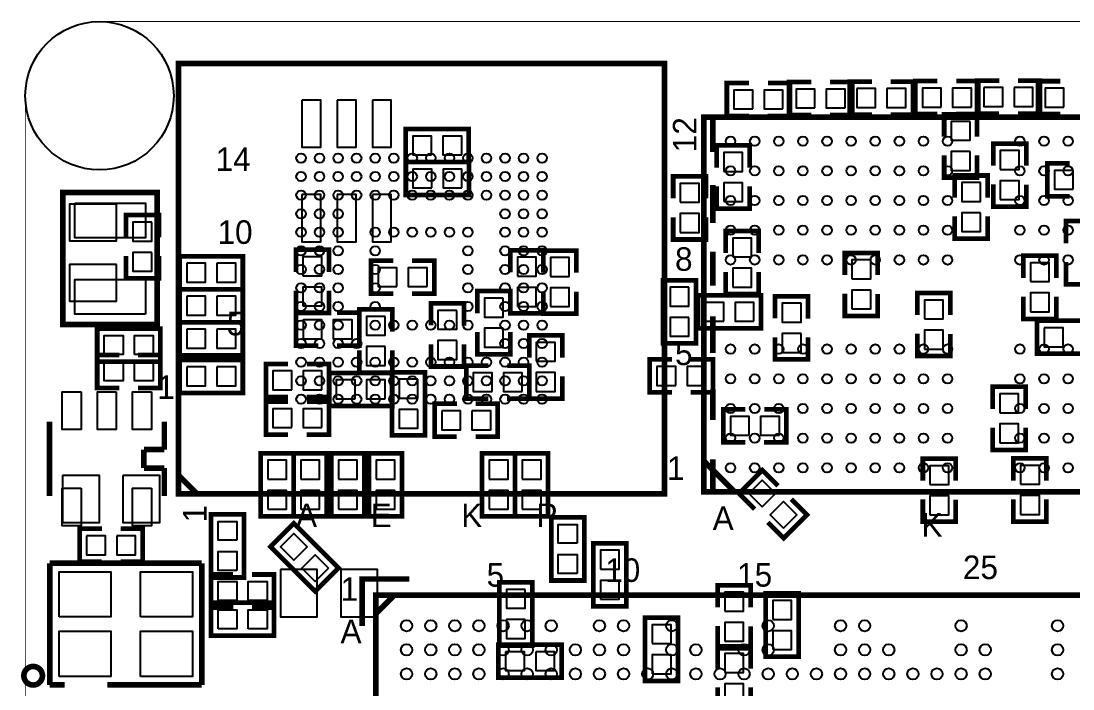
# Model space of a CAD drawing. Extents: x -0.1 to 50, y -4 to 55.
# Drawn here: x -0.12 to 28.24, y 37.02 to 55.01 of the extents above; entities that cross this region are included whole.
import ezdxf
from ezdxf.enums import TextEntityAlignment as Align

# ---------------------------------------------------------------- set-up
doc = ezdxf.new("R2010")
doc.units = 0
for name, color, linetype in [('BG_OUTLINE', 2, 'CONTINUOUS'), ('BG_SILKSCREEN_TOP', 7, 'CONTINUOUS'), ('PG_ASSEMBLY_BOTTOM', 40, 'CONTINUOUS'), ('PG_ASSEMBLY_TOP', 153, 'CONTINUOUS'), ('PG_SILKSCREEN_TOP', 7, 'CONTINUOUS'), ('PIN_BOTTOM', 242, 'CONTINUOUS'), ('PIN_TOP', 84, 'CONTINUOUS')]:
    doc.layers.add(name, color=color, linetype=linetype)

msp = doc.modelspace()

# ---------------------------------------------------------------- linework, layer by layer
at = {"layer": 'BG_OUTLINE', "const_width": 0.0254}
msp.add_lwpolyline([(0, 1.999996), (0, 52.999894, -0.414214), (1.999996, 54.99989), (47.919894, 54.99989, -0.414214), (49.91989, 52.999894), (49.91989, 1.999996, -0.414214), (47.919894, 0), (1.999996, 0, -0.414214), (0, 1.999996)], format="xyb", dxfattribs=at)
at = {"layer": 'BG_SILKSCREEN_TOP', "const_width": 0.1524}
msp.add_lwpolyline([(10.354818, 39.978838), (9.084818, 39.978838), (9.084818, 38.708838)], dxfattribs=at)
at = {"layer": 'PG_ASSEMBLY_BOTTOM', "const_width": 0.127}
for points in [[(19.509994, 53.343302), (18.913094, 53.343302), (18.913094, 52.454302), (19.509994, 52.454302)], [(20.014184, 52.454302), (20.614894, 52.454302), (20.614894, 53.343302), (20.017994, 53.343302)], [(21.186394, 53.368702), (20.589494, 53.368702), (20.589494, 52.479702), (21.186394, 52.479702)], [(21.690584, 52.479702), (22.291294, 52.479702), (22.291294, 53.368702), (21.694394, 53.368702)], [(22.82698, 53.382926), (22.22627, 53.382926), (22.22627, 52.493926), (22.82317, 52.493926)], [(23.33117, 52.493926), (23.92807, 52.493926), (23.92807, 53.382926), (23.33117, 53.382926)], [(24.589994, 53.394102), (23.993094, 53.394102), (23.993094, 52.505102), (24.589994, 52.505102)], [(25.094184, 52.505102), (25.694894, 52.505102), (25.694894, 53.394102), (25.097994, 53.394102)], [(26.25598, 53.408326), (25.65527, 53.408326), (25.65527, 52.519326), (26.25217, 52.519326)], [(26.76017, 52.519326), (27.35707, 52.519326), (27.35707, 53.408326), (26.76017, 53.408326)], [(27.900122, 53.392832), (27.303222, 53.392832), (27.303222, 52.503832), (27.900122, 52.503832)], [(25.66035, 51.896772), (25.66035, 52.497482), (24.77135, 52.497482), (24.77135, 51.900582)], [(10.25398, 52.10556), (10.25398, 51.21656), (11.95578, 51.21656), (11.95578, 52.10556), (10.25398, 52.10556)], [(19.528536, 51.06416), (19.528536, 51.66106), (18.639536, 51.66106), (18.639536, 51.06416)], [(26.983182, 51.115214), (26.983182, 51.712114), (26.094182, 51.712114), (26.094182, 51.115214)], [(24.77135, 51.392582), (24.77135, 50.795682), (25.66035, 50.795682), (25.66035, 51.392582)], [(10.258044, 51.216052), (10.258044, 50.327052), (11.959844, 50.327052), (11.959844, 51.216052), (10.258044, 51.216052)], [(28.151582, 51.178714), (27.554682, 51.178714), (27.554682, 50.289714), (28.151582, 50.289714)], [(18.354294, 50.231802), (18.354294, 50.828702), (17.465294, 50.828702), (17.465294, 50.231802)], [(25.946354, 50.250852), (25.946354, 50.851562), (25.057354, 50.851562), (25.057354, 50.254662)], [(18.639536, 50.55997), (18.639536, 49.95926), (19.528536, 49.95926), (19.528536, 50.55616)], [(26.094182, 50.611024), (26.094182, 50.010314), (26.983182, 50.010314), (26.983182, 50.607214)], [(3.600958, 49.182782), (3.600958, 49.783492), (2.711958, 49.783492), (2.711958, 49.186592)], [(17.465294, 49.727612), (17.465294, 49.126902), (18.354294, 49.126902), (18.354294, 49.723802)], [(25.057354, 49.746662), (25.057354, 49.149762), (25.946354, 49.149762), (25.946354, 49.746662)], [(28.946094, 49.021492), (28.946094, 49.622202), (28.057094, 49.622202), (28.057094, 49.025302)], [(19.771614, 48.758602), (19.771614, 49.355502), (18.882614, 49.355502), (18.882614, 48.758602)], [(8.18388, 48.25238), (8.18388, 48.84928), (7.29488, 48.84928), (7.29488, 48.25238)], [(13.96492, 48.23968), (13.96492, 48.83658), (13.07592, 48.83658), (13.07592, 48.23968)], [(14.855444, 48.231552), (14.855444, 48.828452), (13.966444, 48.828452), (13.966444, 48.231552)], [(22.982682, 48.168814), (22.982682, 48.765714), (22.093682, 48.765714), (22.093682, 48.168814)], [(2.711958, 48.678592), (2.711958, 48.081692), (3.600958, 48.081692), (3.600958, 48.678592)], [(5.863844, 47.787052), (5.863844, 48.676052), (4.162044, 48.676052), (4.162044, 47.787052), (5.863844, 47.787052)], [(9.918192, 48.557688), (9.321292, 48.557688), (9.321292, 47.668688), (9.918192, 47.668688)], [(10.422382, 47.668688), (11.023092, 47.668688), (11.023092, 48.557688), (10.426192, 48.557688)], [(27.795982, 48.092614), (27.795982, 48.689514), (26.906982, 48.689514), (26.906982, 48.092614)], [(28.057094, 48.517302), (28.057094, 47.920402), (28.946094, 47.920402), (28.946094, 48.517302)], [(18.882614, 48.254412), (18.882614, 47.653702), (19.771614, 47.653702), (19.771614, 48.250602)], [(17.191482, 46.327314), (18.080482, 46.327314), (18.080482, 48.029114), (17.191482, 48.029114), (17.191482, 46.327314)], [(5.863844, 46.898052), (5.863844, 47.787052), (4.162044, 47.787052), (4.162044, 46.898052), (5.863844, 46.898052)], [(7.29488, 47.74819), (7.29488, 47.14748), (8.18388, 47.14748), (8.18388, 47.74438)], [(13.07338, 47.13605), (13.07338, 47.73676), (12.18438, 47.73676), (12.18438, 47.13986)], [(13.07592, 47.73549), (13.07592, 47.13478), (13.96492, 47.13478), (13.96492, 47.73168)], [(13.966444, 47.727362), (13.966444, 47.126652), (14.855444, 47.126652), (14.855444, 47.723552)], [(18.131282, 47.622714), (18.131282, 46.733714), (19.833082, 46.733714), (19.833082, 47.622714), (18.131282, 47.622714)], [(21.103082, 46.996604), (21.103082, 47.597314), (20.214082, 47.597314), (20.214082, 47.000414)], [(22.093682, 47.664624), (22.093682, 47.063914), (22.982682, 47.063914), (22.982682, 47.660814)], [(24.938482, 47.089314), (24.938482, 47.686214), (24.049482, 47.686214), (24.049482, 47.089314)], [(26.906982, 47.588424), (26.906982, 46.987714), (27.795982, 46.987714), (27.795982, 47.584614)], [(11.8237, 46.80585), (11.8237, 47.40656), (10.9347, 47.40656), (10.9347, 46.80966)], [(7.896098, 47.152814), (7.299198, 47.152814), (7.299198, 46.263814), (7.896098, 46.263814)], [(8.400288, 46.263814), (9.000998, 46.263814), (9.000998, 47.152814), (8.404098, 47.152814)], [(9.89584, 46.64329), (9.89584, 47.244), (9.00684, 47.244), (9.00684, 46.6471)], [(5.863844, 46.009052), (5.863844, 46.898052), (4.162044, 46.898052), (4.162044, 46.009052), (5.863844, 46.009052)], [(28.98013, 46.047914), (28.98013, 46.936914), (27.27833, 46.936914), (27.27833, 46.047914), (28.98013, 46.047914)], [(12.18438, 46.63186), (12.18438, 46.03496), (13.07338, 46.03496), (13.07338, 46.63186)], [(14.474444, 45.945552), (14.474444, 46.542452), (13.585444, 46.542452), (13.585444, 45.945552)], [(20.214082, 46.492414), (20.214082, 45.895514), (21.103082, 45.895514), (21.103082, 46.492414)], [(24.049482, 46.585124), (24.049482, 45.984414), (24.938482, 45.984414), (24.938482, 46.581314)], [(10.9347, 46.30166), (10.9347, 45.70476), (11.8237, 45.70476), (11.8237, 46.30166)], [(5.863844, 44.993052), (5.863844, 45.882052), (4.162044, 45.882052), (4.162044, 44.993052), (5.863844, 44.993052)], [(9.00684, 46.1391), (9.00684, 45.5422), (9.89584, 45.5422), (9.89584, 46.1391)], [(17.432782, 45.895514), (16.835882, 45.895514), (16.835882, 45.006514), (17.432782, 45.006514)], [(17.936972, 45.006514), (18.537682, 45.006514), (18.537682, 45.895514), (17.940782, 45.895514)], [(7.083298, 45.77461), (6.486398, 45.77461), (6.486398, 44.88561), (7.083298, 44.88561)], [(7.587488, 44.88561), (8.188198, 44.88561), (8.188198, 45.77461), (7.591298, 45.77461)], [(12.4841, 45.72762), (11.8872, 45.72762), (11.8872, 44.83862), (12.4841, 44.83862)], [(12.98829, 44.83862), (13.589, 44.83862), (13.589, 45.72762), (12.9921, 45.72762)], [(8.1915, 45.53204), (8.1915, 44.64304), (9.8933, 44.64304), (9.8933, 45.53204), (8.1915, 45.53204)], [(9.88568, 43.84802), (10.77468, 43.84802), (10.77468, 45.54982), (9.88568, 45.54982), (9.88568, 43.84802)], [(13.585444, 45.441362), (13.585444, 44.840652), (14.474444, 44.840652), (14.474444, 45.437552)], [(26.970482, 44.562014), (26.970482, 45.158914), (26.081482, 45.158914), (26.081482, 44.562014)], [(7.083298, 44.75861), (6.486398, 44.75861), (6.486398, 43.86961), (7.083298, 43.86961)], [(7.587488, 43.86961), (8.188198, 43.86961), (8.188198, 44.75861), (7.591298, 44.75861)], [(11.63574, 44.699682), (11.03503, 44.699682), (11.03503, 43.810682), (11.63193, 43.810682)], [(12.13993, 43.810682), (12.73683, 43.810682), (12.73683, 44.699682), (12.13993, 44.699682)], [(19.413982, 44.549314), (18.817082, 44.549314), (18.817082, 43.660314), (19.413982, 43.660314)], [(19.918172, 43.660314), (20.518882, 43.660314), (20.518882, 44.549314), (19.921982, 44.549314)], [(26.081482, 44.057824), (26.081482, 43.457114), (26.970482, 43.457114), (26.970482, 44.054014)], [(7.23392, 43.36796), (6.34492, 43.36796), (6.34492, 41.66616), (7.23392, 41.66616), (7.23392, 43.36796)], [(8.124444, 43.367452), (7.235444, 43.367452), (7.235444, 41.665652), (8.124444, 41.665652), (8.124444, 43.367452)], [(9.140444, 43.367452), (8.251444, 43.367452), (8.251444, 41.665652), (9.140444, 41.665652), (9.140444, 43.367452)], [(10.156444, 43.367452), (9.267444, 43.367452), (9.267444, 41.665652), (10.156444, 41.665652), (10.156444, 43.367452)], [(13.204444, 43.367452), (12.315444, 43.367452), (12.315444, 41.665652), (13.204444, 41.665652), (13.204444, 43.367452)], [(14.093444, 43.367452), (13.204444, 43.367452), (13.204444, 41.665652), (14.093444, 41.665652), (14.093444, 43.367452)], [(25.085294, 42.626026), (25.085294, 43.222926), (24.196294, 43.222926), (24.196294, 42.626026)], [(27.529282, 42.631614), (27.529282, 43.228514), (26.640282, 43.228514), (26.640282, 42.631614)], [(20.289012, 42.489374), (19.867118, 42.911268), (19.238468, 42.282618), (19.660362, 41.860724)], [(20.016978, 41.504108), (20.441666, 41.07942), (21.070316, 41.70807), (20.648422, 42.129964)], [(24.196294, 42.121836), (24.196294, 41.521126), (25.085294, 41.521126), (25.085294, 42.118026)], [(26.640282, 42.127424), (26.640282, 41.526714), (27.529282, 41.526714), (27.529282, 42.123614)], [(2.06375, 41.332404), (1.46304, 41.332404), (1.46304, 40.443404), (2.05994, 40.443404)], [(2.56794, 40.443404), (3.16484, 40.443404), (3.16484, 41.332404), (2.56794, 41.332404)], [(16.200882, 40.942514), (15.311882, 40.942514), (15.311882, 39.240714), (16.200882, 39.240714), (16.200882, 40.942514)], [(12.781534, 38.185852), (13.670534, 38.185852), (13.670534, 39.887652), (12.781534, 39.887652), (12.781534, 38.185852)], [(19.554444, 39.214552), (19.554444, 39.811452), (18.665444, 39.811452), (18.665444, 39.214552)], [(20.849082, 39.589202), (19.960082, 39.589202), (19.960082, 37.887402), (20.849082, 37.887402), (20.849082, 39.589202)], [(17.597882, 38.935914), (16.708882, 38.935914), (16.708882, 37.234114), (17.597882, 37.234114), (17.597882, 38.935914)], [(18.665444, 38.710362), (18.665444, 38.109652), (19.554444, 38.109652), (19.554444, 38.706552)], [(14.457934, 37.322252), (14.457934, 38.211252), (12.756134, 38.211252), (12.756134, 37.322252), (14.457934, 37.322252)], [(19.554444, 37.563552), (19.554444, 38.160452), (18.665444, 38.160452), (18.665444, 37.563552)], [(18.665444, 37.059362), (18.665444, 36.458652), (19.554444, 36.458652), (19.554444, 37.055552)]]:
    msp.add_lwpolyline(points, dxfattribs=at)
at = {"layer": 'PG_ASSEMBLY_TOP', "const_width": 0.127}
for points in [[(3.638296, 46.726348), (3.638296, 45.837348), (1.936496, 45.837348), (1.936496, 46.726348), (3.638296, 46.726348)], [(2.533396, 45.126402), (1.936496, 45.126402), (1.936496, 46.015402), (2.533396, 46.015402)], [(3.037586, 46.015402), (3.638296, 46.015402), (3.638296, 45.126402), (3.041396, 45.126402)], [(5.005324, 41.721024), (5.894324, 41.721024), (5.894324, 40.019224), (5.005324, 40.019224), (5.005324, 41.721024)], [(14.178534, 41.640252), (15.067534, 41.640252), (15.067534, 39.938452), (14.178534, 39.938452), (14.178534, 41.640252)], [(6.61162, 40.848026), (7.24027, 41.476676), (8.443468, 40.273478), (7.814818, 39.644828), (6.61162, 40.848026)], [(5.606034, 39.210488), (5.005324, 39.210488), (5.005324, 40.099488), (5.602224, 40.099488)], [(6.110224, 40.099488), (6.707124, 40.099488), (6.707124, 39.210488), (6.110224, 39.210488)], [(6.707124, 39.337488), (6.707124, 38.448488), (5.005324, 38.448488), (5.005324, 39.337488), (6.707124, 39.337488)]]:
    msp.add_lwpolyline(points, dxfattribs=at)
at = {"layer": 'PG_SILKSCREEN_TOP', "const_width": 0.1524}
for points in [[(4.13258, 42.271188), (17.232376, 42.271188), (17.232376, 53.871368), (4.13258, 53.871368), (4.13258, 42.271188)], [(18.288762, 42.324782), (33.388554, 42.324782), (33.388554, 52.424838), (18.288762, 52.424838), (18.288762, 42.324782)], [(18.538698, 51.481482), (18.538698, 52.424838)], [(18.538698, 52.424838), (33.138618, 52.424838), (33.138618, 51.472592)], [(18.538698, 49.56683), (18.538698, 50.597054)], [(1.01473, 50.388774), (1.01473, 46.832774), (3.55473, 46.832774), (3.55473, 50.388774), (1.01473, 50.388774)], [(18.538698, 47.885604), (18.538698, 48.798988)], [(18.538698, 46.068996), (18.538698, 47.059596)], [(18.538698, 44.260516), (18.538698, 45.08754)], [(0.647954, 42.215308), (0.647954, 44.215304)], [(3.74777, 43.465242), (3.74777, 44.215304)], [(3.19786, 43.465242), (3.74777, 43.465242)], [(3.19786, 42.96537), (3.19786, 43.465242)], [(18.288762, 43.163744), (19.127724, 42.324782)], [(18.538698, 42.324782), (18.538698, 43.201336)], [(3.74777, 42.96537), (3.19786, 42.96537)], [(3.74777, 42.215308), (3.74777, 42.96537)], [(4.13258, 42.77106), (4.632452, 42.271188)], [(0.65786, 37.124386), (0.65786, 40.404542)], [(0.65786, 40.404542), (4.757928, 40.404542)], [(4.757928, 40.404542), (4.757928, 37.124386)], [(9.953498, 39.546022), (9.453626, 39.04615)], [(9.453626, 39.546022), (9.453626, 16.446246), (32.553402, 16.446246), (32.553402, 39.546022), (9.453626, 39.546022)], [(1.05791, 37.124386), (0.65786, 37.124386)], [(4.757928, 37.124386), (2.207768, 37.124386)]]:
    msp.add_lwpolyline(points, dxfattribs=at)
msp.add_lwpolyline([(0.46101, 37.372544, 1), (-0.03937, 37.372544, 1), (0.46101, 37.372544)], format="xyb", dxfattribs=at)
at = {"layer": 'PIN_BOTTOM'}
for points in [[(19.611594, 52.644802), (19.611594, 53.152802), (19.103594, 53.152802), (19.103594, 52.644802)], [(20.424394, 52.644802), (20.424394, 53.152802), (19.916394, 53.152802), (19.916394, 52.644802)], [(21.287994, 52.670202), (21.287994, 53.178202), (20.779994, 53.178202), (20.779994, 52.670202)], [(22.100794, 52.670202), (22.100794, 53.178202), (21.592794, 53.178202), (21.592794, 52.670202)], [(22.41677, 53.192426), (22.41677, 52.684426), (22.92477, 52.684426), (22.92477, 53.192426)], [(23.22957, 53.192426), (23.22957, 52.684426), (23.73757, 52.684426), (23.73757, 53.192426)], [(24.691594, 52.695602), (24.691594, 53.203602), (24.183594, 53.203602), (24.183594, 52.695602)], [(25.504394, 52.695602), (25.504394, 53.203602), (24.996394, 53.203602), (24.996394, 52.695602)], [(25.84577, 53.217826), (25.84577, 52.709826), (26.35377, 52.709826), (26.35377, 53.217826)], [(26.65857, 53.217826), (26.65857, 52.709826), (27.16657, 52.709826), (27.16657, 53.217826)], [(28.001722, 52.694332), (28.001722, 53.202332), (27.493722, 53.202332), (27.493722, 52.694332)], [(7.457694, 52.884832), (7.457694, 51.614832), (7.965694, 51.614832), (7.965694, 52.884832)], [(8.407654, 52.884832), (8.407654, 51.614832), (8.915654, 51.614832), (8.915654, 52.884832)], [(9.357614, 52.884832), (9.357614, 51.614832), (9.865614, 51.614832), (9.865614, 52.884832)], [(25.46985, 52.306982), (24.96185, 52.306982), (24.96185, 51.798982), (25.46985, 51.798982)], [(10.95248, 51.40706), (10.95248, 51.91506), (10.44448, 51.91506), (10.44448, 51.40706)], [(11.76528, 51.40706), (11.76528, 51.91506), (11.25728, 51.91506), (11.25728, 51.40706)], [(18.830036, 50.96256), (19.338036, 50.96256), (19.338036, 51.47056), (18.830036, 51.47056)], [(25.46985, 51.494182), (24.96185, 51.494182), (24.96185, 50.986182), (25.46985, 50.986182)], [(26.284682, 51.013614), (26.792682, 51.013614), (26.792682, 51.521614), (26.284682, 51.521614)], [(10.956544, 50.517552), (10.956544, 51.025552), (10.448544, 51.025552), (10.448544, 50.517552)], [(11.769344, 50.517552), (11.769344, 51.025552), (11.261344, 51.025552), (11.261344, 50.517552)], [(28.253182, 50.480214), (28.253182, 50.988214), (27.745182, 50.988214), (27.745182, 50.480214)], [(17.655794, 50.130202), (18.163794, 50.130202), (18.163794, 50.638202), (17.655794, 50.638202)], [(18.830036, 50.14976), (19.338036, 50.14976), (19.338036, 50.65776), (18.830036, 50.65776)], [(25.755854, 50.661062), (25.247854, 50.661062), (25.247854, 50.153062), (25.755854, 50.153062)], [(26.284682, 50.200814), (26.792682, 50.200814), (26.792682, 50.708814), (26.284682, 50.708814)], [(7.457694, 50.334672), (7.457694, 49.064672), (7.965694, 49.064672), (7.965694, 50.334672)], [(8.407654, 50.334672), (8.407654, 49.064672), (8.915654, 49.064672), (8.915654, 50.334672)], [(9.357614, 50.334672), (9.357614, 49.064672), (9.865614, 49.064672), (9.865614, 50.334672)], [(2.458212, 50.078894), (1.188212, 50.078894), (1.188212, 49.088294), (2.458212, 49.088294)], [(17.655794, 49.317402), (18.163794, 49.317402), (18.163794, 49.825402), (17.655794, 49.825402)], [(25.755854, 49.848262), (25.247854, 49.848262), (25.247854, 49.340262), (25.755854, 49.340262)], [(3.410458, 49.592992), (2.902458, 49.592992), (2.902458, 49.084992), (3.410458, 49.084992)], [(19.073114, 48.657002), (19.581114, 48.657002), (19.581114, 49.165002), (19.073114, 49.165002)], [(3.410458, 48.780192), (2.902458, 48.780192), (2.902458, 48.272192), (3.410458, 48.272192)], [(7.48538, 48.15078), (7.99338, 48.15078), (7.99338, 48.65878), (7.48538, 48.65878)], [(13.26642, 48.13808), (13.77442, 48.13808), (13.77442, 48.64608), (13.26642, 48.64608)], [(14.156944, 48.129952), (14.664944, 48.129952), (14.664944, 48.637952), (14.156944, 48.637952)], [(22.284182, 48.067214), (22.792182, 48.067214), (22.792182, 48.575214), (22.284182, 48.575214)], [(27.097482, 47.991014), (27.605482, 47.991014), (27.605482, 48.499014), (27.097482, 48.499014)], [(2.458212, 48.453294), (1.188212, 48.453294), (1.188212, 47.462694), (2.458212, 47.462694)], [(4.352544, 48.485552), (4.352544, 47.977552), (4.860544, 47.977552), (4.860544, 48.485552)], [(5.165344, 48.485552), (5.165344, 47.977552), (5.673344, 47.977552), (5.673344, 48.485552)], [(10.019792, 47.859188), (10.019792, 48.367188), (9.511792, 48.367188), (9.511792, 47.859188)], [(10.832592, 47.859188), (10.832592, 48.367188), (10.324592, 48.367188), (10.324592, 47.859188)], [(19.073114, 47.844202), (19.581114, 47.844202), (19.581114, 48.352202), (19.073114, 48.352202)], [(7.48538, 47.33798), (7.99338, 47.33798), (7.99338, 47.84598), (7.48538, 47.84598)], [(13.26642, 47.32528), (13.77442, 47.32528), (13.77442, 47.83328), (13.26642, 47.83328)], [(14.156944, 47.317152), (14.664944, 47.317152), (14.664944, 47.825152), (14.156944, 47.825152)], [(17.889982, 47.838614), (17.381982, 47.838614), (17.381982, 47.330614), (17.889982, 47.330614)], [(22.284182, 47.254414), (22.792182, 47.254414), (22.792182, 47.762414), (22.284182, 47.762414)], [(27.097482, 47.178214), (27.605482, 47.178214), (27.605482, 47.686214), (27.097482, 47.686214)], [(4.352544, 47.596552), (4.352544, 47.088552), (4.860544, 47.088552), (4.860544, 47.596552)], [(5.165344, 47.596552), (5.165344, 47.088552), (5.673344, 47.088552), (5.673344, 47.596552)], [(12.88288, 47.54626), (12.37488, 47.54626), (12.37488, 47.03826), (12.88288, 47.03826)], [(18.829782, 46.924214), (18.829782, 47.432214), (18.321782, 47.432214), (18.321782, 46.924214)], [(19.642582, 46.924214), (19.642582, 47.432214), (19.134582, 47.432214), (19.134582, 46.924214)], [(20.912582, 47.406814), (20.404582, 47.406814), (20.404582, 46.898814), (20.912582, 46.898814)], [(24.239982, 46.987714), (24.747982, 46.987714), (24.747982, 47.495714), (24.239982, 47.495714)], [(11.6332, 47.21606), (11.1252, 47.21606), (11.1252, 46.70806), (11.6332, 46.70806)], [(7.997698, 46.454314), (7.997698, 46.962314), (7.489698, 46.962314), (7.489698, 46.454314)], [(8.810498, 46.454314), (8.810498, 46.962314), (8.302498, 46.962314), (8.302498, 46.454314)], [(9.70534, 47.0535), (9.19734, 47.0535), (9.19734, 46.5455), (9.70534, 46.5455)], [(17.889982, 47.025814), (17.381982, 47.025814), (17.381982, 46.517814), (17.889982, 46.517814)], [(4.352544, 46.707552), (4.352544, 46.199552), (4.860544, 46.199552), (4.860544, 46.707552)], [(5.165344, 46.707552), (5.165344, 46.199552), (5.673344, 46.199552), (5.673344, 46.707552)], [(12.88288, 46.73346), (12.37488, 46.73346), (12.37488, 46.22546), (12.88288, 46.22546)], [(20.912582, 46.594014), (20.404582, 46.594014), (20.404582, 46.086014), (20.912582, 46.086014)], [(24.239982, 46.174914), (24.747982, 46.174914), (24.747982, 46.682914), (24.239982, 46.682914)], [(27.46883, 46.746414), (27.46883, 46.238414), (27.97683, 46.238414), (27.97683, 46.746414)], [(9.70534, 46.2407), (9.19734, 46.2407), (9.19734, 45.7327), (9.70534, 45.7327)], [(11.6332, 46.40326), (11.1252, 46.40326), (11.1252, 45.89526), (11.6332, 45.89526)], [(13.775944, 45.843952), (14.283944, 45.843952), (14.283944, 46.351952), (13.775944, 46.351952)], [(4.352544, 45.691552), (4.352544, 45.183552), (4.860544, 45.183552), (4.860544, 45.691552)], [(5.165344, 45.691552), (5.165344, 45.183552), (5.673344, 45.183552), (5.673344, 45.691552)], [(17.534382, 45.197014), (17.534382, 45.705014), (17.026382, 45.705014), (17.026382, 45.197014)], [(18.347182, 45.197014), (18.347182, 45.705014), (17.839182, 45.705014), (17.839182, 45.197014)], [(7.184898, 45.07611), (7.184898, 45.58411), (6.676898, 45.58411), (6.676898, 45.07611)], [(7.997698, 45.07611), (7.997698, 45.58411), (7.489698, 45.58411), (7.489698, 45.07611)], [(12.5857, 45.02912), (12.5857, 45.53712), (12.0777, 45.53712), (12.0777, 45.02912)], [(13.3985, 45.02912), (13.3985, 45.53712), (12.8905, 45.53712), (12.8905, 45.02912)], [(13.775944, 45.031152), (14.283944, 45.031152), (14.283944, 45.539152), (13.775944, 45.539152)], [(8.89, 44.83354), (8.89, 45.34154), (8.382, 45.34154), (8.382, 44.83354)], [(9.7028, 44.83354), (9.7028, 45.34154), (9.1948, 45.34154), (9.1948, 44.83354)], [(10.58418, 45.35932), (10.07618, 45.35932), (10.07618, 44.85132), (10.58418, 44.85132)], [(26.271982, 44.460414), (26.779982, 44.460414), (26.779982, 44.968414), (26.271982, 44.968414)], [(7.184898, 44.06011), (7.184898, 44.56811), (6.676898, 44.56811), (6.676898, 44.06011)], [(7.997698, 44.06011), (7.997698, 44.56811), (7.489698, 44.56811), (7.489698, 44.06011)], [(10.58418, 44.54652), (10.07618, 44.54652), (10.07618, 44.03852), (10.58418, 44.03852)], [(11.22553, 44.509182), (11.22553, 44.001182), (11.73353, 44.001182), (11.73353, 44.509182)], [(12.03833, 44.509182), (12.03833, 44.001182), (12.54633, 44.001182), (12.54633, 44.509182)], [(19.515582, 43.850814), (19.515582, 44.358814), (19.007582, 44.358814), (19.007582, 43.850814)], [(20.328382, 43.850814), (20.328382, 44.358814), (19.820382, 44.358814), (19.820382, 43.850814)], [(26.271982, 43.647614), (26.779982, 43.647614), (26.779982, 44.155614), (26.271982, 44.155614)], [(6.53542, 42.66946), (7.04342, 42.66946), (7.04342, 43.17746), (6.53542, 43.17746)], [(7.425944, 42.668952), (7.933944, 42.668952), (7.933944, 43.176952), (7.425944, 43.176952)], [(8.441944, 42.668952), (8.949944, 42.668952), (8.949944, 43.176952), (8.441944, 43.176952)], [(9.457944, 42.668952), (9.965944, 42.668952), (9.965944, 43.176952), (9.457944, 43.176952)], [(12.505944, 42.668952), (13.013944, 42.668952), (13.013944, 43.176952), (12.505944, 43.176952)], [(13.394944, 42.668952), (13.902944, 42.668952), (13.902944, 43.176952), (13.394944, 43.176952)], [(24.386794, 42.524426), (24.894794, 42.524426), (24.894794, 43.032426), (24.386794, 43.032426)], [(26.830782, 42.530014), (27.338782, 42.530014), (27.338782, 43.038014), (26.830782, 43.038014)], [(1.00584, 42.771314), (1.00584, 41.501314), (1.99644, 41.501314), (1.99644, 42.771314)], [(2.63144, 42.771314), (2.63144, 41.501314), (3.62204, 41.501314), (3.62204, 42.771314)], [(19.867118, 41.923408), (20.226328, 42.282618), (19.867118, 42.641828), (19.507908, 42.282618)], [(6.53542, 41.85666), (7.04342, 41.85666), (7.04342, 42.36466), (6.53542, 42.36466)], [(7.425944, 41.856152), (7.933944, 41.856152), (7.933944, 42.364152), (7.425944, 42.364152)], [(8.441944, 41.856152), (8.949944, 41.856152), (8.949944, 42.364152), (8.441944, 42.364152)], [(9.457944, 41.856152), (9.965944, 41.856152), (9.965944, 42.364152), (9.457944, 42.364152)], [(12.505944, 41.856152), (13.013944, 41.856152), (13.013944, 42.364152), (12.505944, 42.364152)], [(13.394944, 41.856152), (13.902944, 41.856152), (13.902944, 42.364152), (13.394944, 42.364152)], [(20.441666, 41.34886), (20.800876, 41.70807), (20.441666, 42.06728), (20.082456, 41.70807)], [(24.386794, 41.711626), (24.894794, 41.711626), (24.894794, 42.219626), (24.386794, 42.219626)], [(26.830782, 41.717214), (27.338782, 41.717214), (27.338782, 42.225214), (26.830782, 42.225214)], [(1.65354, 41.141904), (1.65354, 40.633904), (2.16154, 40.633904), (2.16154, 41.141904)], [(2.46634, 41.141904), (2.46634, 40.633904), (2.97434, 40.633904), (2.97434, 41.141904)], [(15.502382, 40.244014), (16.010382, 40.244014), (16.010382, 40.752014), (15.502382, 40.752014)], [(6.879844, 40.230552), (6.879844, 38.960552), (7.870444, 38.960552), (7.870444, 40.230552)], [(8.505444, 40.230552), (8.505444, 38.960552), (9.496044, 38.960552), (9.496044, 40.230552)], [(15.502382, 39.431214), (16.010382, 39.431214), (16.010382, 39.939214), (15.502382, 39.939214)], [(13.480034, 39.697152), (12.972034, 39.697152), (12.972034, 39.189152), (13.480034, 39.189152)], [(18.855944, 39.112952), (19.363944, 39.112952), (19.363944, 39.620952), (18.855944, 39.620952)], [(20.150582, 38.890702), (20.658582, 38.890702), (20.658582, 39.398702), (20.150582, 39.398702)], [(13.480034, 38.884352), (12.972034, 38.884352), (12.972034, 38.376352), (13.480034, 38.376352)], [(16.899382, 38.237414), (17.407382, 38.237414), (17.407382, 38.745414), (16.899382, 38.745414)], [(18.855944, 38.300152), (19.363944, 38.300152), (19.363944, 38.808152), (18.855944, 38.808152)], [(20.150582, 38.077902), (20.658582, 38.077902), (20.658582, 38.585902), (20.150582, 38.585902)], [(12.946634, 38.020752), (12.946634, 37.512752), (13.454634, 37.512752), (13.454634, 38.020752)], [(13.759434, 38.020752), (13.759434, 37.512752), (14.267434, 37.512752), (14.267434, 38.020752)], [(16.899382, 37.424614), (17.407382, 37.424614), (17.407382, 37.932614), (16.899382, 37.932614)], [(18.855944, 37.461952), (19.363944, 37.461952), (19.363944, 37.969952), (18.855944, 37.969952)], [(18.855944, 36.649152), (19.363944, 36.649152), (19.363944, 37.157152), (18.855944, 37.157152)]]:
    msp.add_lwpolyline(points, close=True, dxfattribs=at)
msp.add_circle((1.999996, 52.999894), 1.999996, dxfattribs=at)
at = {"layer": 'PIN_TOP'}
for points in [[(1.33223, 50.109374), (3.23723, 50.109374), (3.23723, 49.169574), (1.33223, 49.169574)], [(3.23723, 47.112174), (1.33223, 47.112174), (1.33223, 48.051974), (3.23723, 48.051974)], [(2.126996, 46.027848), (2.126996, 46.535848), (2.634996, 46.535848), (2.634996, 46.027848)], [(2.939796, 46.027848), (2.939796, 46.535848), (3.447796, 46.535848), (3.447796, 46.027848)], [(2.634996, 45.824902), (2.634996, 45.316902), (2.126996, 45.316902), (2.126996, 45.824902)], [(3.447796, 45.824902), (3.447796, 45.316902), (2.939796, 45.316902), (2.939796, 45.824902)], [(1.501902, 45.023278), (1.501902, 44.007278), (0.993902, 44.007278), (0.993902, 45.023278)], [(2.451862, 45.023278), (2.451862, 44.007278), (1.943862, 44.007278), (1.943862, 45.023278)], [(3.401822, 45.023278), (3.401822, 44.007278), (2.893822, 44.007278), (2.893822, 45.023278)], [(1.501902, 42.423334), (1.501902, 41.407334), (0.993902, 41.407334), (0.993902, 42.423334)], [(3.401822, 42.423334), (3.401822, 41.407334), (2.893822, 41.407334), (2.893822, 42.423334)], [(5.703824, 41.022524), (5.195824, 41.022524), (5.195824, 41.530524), (5.703824, 41.530524)], [(14.877034, 40.941752), (14.369034, 40.941752), (14.369034, 41.449752), (14.877034, 41.449752)], [(7.59948, 40.848026), (7.24027, 40.488816), (6.88106, 40.848026), (7.24027, 41.207236)], [(5.703824, 40.209724), (5.195824, 40.209724), (5.195824, 40.717724), (5.703824, 40.717724)], [(8.174028, 40.273478), (7.814818, 39.914268), (7.455608, 40.273478), (7.814818, 40.632688)], [(14.877034, 40.128952), (14.369034, 40.128952), (14.369034, 40.636952), (14.877034, 40.636952)], [(0.90932, 38.954964), (0.90932, 40.174164), (2.30632, 40.174164), (2.30632, 38.954964)], [(3.109468, 38.954964), (3.109468, 40.174164), (4.506468, 40.174164), (4.506468, 38.954964)], [(5.195824, 39.400988), (5.195824, 39.908988), (5.703824, 39.908988), (5.703824, 39.400988)], [(6.008624, 39.400988), (6.008624, 39.908988), (6.516624, 39.908988), (6.516624, 39.400988)], [(5.195824, 38.638988), (5.195824, 39.146988), (5.703824, 39.146988), (5.703824, 38.638988)], [(6.008624, 38.638988), (6.008624, 39.146988), (6.516624, 39.146988), (6.516624, 38.638988)], [(0.90932, 37.354764), (0.90932, 38.573964), (2.30632, 38.573964), (2.30632, 37.354764)], [(3.109468, 37.354764), (3.109468, 38.573964), (4.506468, 38.573964), (4.506468, 37.354764)]]:
    msp.add_lwpolyline(points, close=True, dxfattribs=at)
for centre, radius in [((1.999996, 52.999894), 1.999996), ((19.013678, 51.774852), 0.127), ((19.663664, 51.774852), 0.127), ((20.31365, 51.774852), 0.127), ((20.963636, 51.774852), 0.127), ((21.613622, 51.774852), 0.127), ((22.263608, 51.774852), 0.127), ((22.913594, 51.774852), 0.127), ((23.56358, 51.774852), 0.127), ((24.213566, 51.774852), 0.127), ((24.863552, 51.774852), 0.127), ((26.813764, 51.774852), 0.127), ((27.46375, 51.774852), 0.127), ((28.113736, 51.774852), 0.127), ((7.432548, 51.321208), 0.127), ((7.93242, 51.321208), 0.127), ((8.432546, 51.321208), 0.127), ((8.932418, 51.321208), 0.127), ((9.432544, 51.321208), 0.127), ((9.932416, 51.321208), 0.127), ((10.432542, 51.321208), 0.127), ((10.932414, 51.321208), 0.127), ((11.43254, 51.321208), 0.127), ((11.932412, 51.321208), 0.127), ((12.432538, 51.321208), 0.127), ((12.93241, 51.321208), 0.127), ((13.432536, 51.321208), 0.127), ((13.932408, 51.321208), 0.127), ((19.013678, 50.974752), 0.127), ((19.663664, 50.974752), 0.127), ((20.31365, 50.974752), 0.127), ((20.963636, 50.974752), 0.127), ((21.613622, 50.974752), 0.127), ((22.263608, 50.974752), 0.127), ((22.913594, 50.974752), 0.127), ((23.56358, 50.974752), 0.127), ((24.213566, 50.974752), 0.127), ((24.863552, 50.974752), 0.127), ((26.813764, 50.974752), 0.127), ((27.46375, 50.974752), 0.127), ((28.113736, 50.974752), 0.127), ((7.432548, 50.821336), 0.127), ((7.93242, 50.821336), 0.127), ((8.432546, 50.821336), 0.127), ((8.932418, 50.821336), 0.127), ((9.432544, 50.821336), 0.127), ((9.932416, 50.821336), 0.127), ((10.432542, 50.821336), 0.127), ((10.932414, 50.821336), 0.127), ((11.43254, 50.821336), 0.127), ((11.932412, 50.821336), 0.127), ((12.432538, 50.821336), 0.127), ((12.93241, 50.821336), 0.127), ((13.432536, 50.821336), 0.127), ((13.932408, 50.821336), 0.127), ((7.432548, 50.32121), 0.127), ((7.93242, 50.32121), 0.127), ((8.432546, 50.32121), 0.127), ((8.932418, 50.32121), 0.127), ((9.432544, 50.32121), 0.127), ((9.932416, 50.32121), 0.127), ((10.432542, 50.32121), 0.127), ((10.932414, 50.32121), 0.127), ((11.43254, 50.32121), 0.127), ((11.932412, 50.32121), 0.127), ((12.432538, 50.32121), 0.127), ((12.93241, 50.32121), 0.127), ((13.432536, 50.32121), 0.127), ((13.932408, 50.32121), 0.127), ((19.013678, 50.174906), 0.127), ((19.663664, 50.174906), 0.127), ((20.31365, 50.174906), 0.127), ((20.963636, 50.174906), 0.127), ((21.613622, 50.174906), 0.127), ((22.263608, 50.174906), 0.127), ((22.913594, 50.174906), 0.127), ((23.56358, 50.174906), 0.127), ((24.213566, 50.174906), 0.127), ((24.863552, 50.174906), 0.127), ((26.813764, 50.174906), 0.127), ((27.46375, 50.174906), 0.127), ((28.113736, 50.174906), 0.127), ((7.432548, 49.821338), 0.127), ((7.93242, 49.821338), 0.127), ((8.432546, 49.821338), 0.127), ((12.93241, 49.821338), 0.127), ((13.432536, 49.821338), 0.127), ((13.932408, 49.821338), 0.127), ((7.432548, 49.321212), 0.127), ((7.93242, 49.321212), 0.127), ((8.432546, 49.321212), 0.127), ((9.432544, 49.321212), 0.127), ((9.932416, 49.321212), 0.127), ((10.432542, 49.321212), 0.127), ((10.932414, 49.321212), 0.127), ((11.43254, 49.321212), 0.127), ((11.932412, 49.321212), 0.127), ((12.93241, 49.321212), 0.127), ((13.432536, 49.321212), 0.127), ((13.932408, 49.321212), 0.127), ((19.013678, 49.374806), 0.127), ((19.663664, 49.374806), 0.127), ((20.31365, 49.374806), 0.127), ((20.963636, 49.374806), 0.127), ((21.613622, 49.374806), 0.127), ((22.263608, 49.374806), 0.127), ((22.913594, 49.374806), 0.127), ((23.56358, 49.374806), 0.127), ((24.213566, 49.374806), 0.127), ((24.863552, 49.374806), 0.127), ((26.813764, 49.374806), 0.127), ((27.46375, 49.374806), 0.127), ((28.113736, 49.374806), 0.127), ((7.432548, 48.82134), 0.127), ((7.93242, 48.82134), 0.127), ((8.432546, 48.82134), 0.127), ((9.432544, 48.82134), 0.127), ((11.932412, 48.82134), 0.127), ((12.93241, 48.82134), 0.127), ((13.432536, 48.82134), 0.127), ((13.932408, 48.82134), 0.127), ((19.013678, 48.574706), 0.127), ((19.663664, 48.574706), 0.127), ((20.31365, 48.574706), 0.127), ((20.963636, 48.574706), 0.127), ((21.613622, 48.574706), 0.127), ((22.263608, 48.574706), 0.127), ((22.913594, 48.574706), 0.127), ((23.56358, 48.574706), 0.127), ((24.213566, 48.574706), 0.127), ((24.863552, 48.574706), 0.127), ((26.813764, 48.574706), 0.127), ((27.46375, 48.574706), 0.127), ((28.113736, 48.574706), 0.127), ((7.432548, 48.321214), 0.127), ((7.93242, 48.321214), 0.127), ((8.432546, 48.321214), 0.127), ((9.432544, 48.321214), 0.127), ((11.932412, 48.321214), 0.127), ((12.93241, 48.321214), 0.127), ((13.432536, 48.321214), 0.127), ((13.932408, 48.321214), 0.127), ((7.432548, 47.821342), 0.127), ((7.93242, 47.821342), 0.127), ((8.432546, 47.821342), 0.127), ((9.432544, 47.821342), 0.127), ((11.932412, 47.821342), 0.127), ((12.93241, 47.821342), 0.127), ((13.432536, 47.821342), 0.127), ((13.932408, 47.821342), 0.127), ((7.432548, 47.321216), 0.127), ((7.93242, 47.321216), 0.127), ((8.432546, 47.321216), 0.127), ((9.432544, 47.321216), 0.127), ((11.932412, 47.321216), 0.127), ((12.93241, 47.321216), 0.127), ((13.432536, 47.321216), 0.127), ((13.932408, 47.321216), 0.127), ((7.432548, 46.821344), 0.127), ((7.93242, 46.821344), 0.127), ((8.432546, 46.821344), 0.127), ((9.432544, 46.821344), 0.127), ((9.932416, 46.821344), 0.127), ((10.432542, 46.821344), 0.127), ((10.932414, 46.821344), 0.127), ((11.43254, 46.821344), 0.127), ((11.932412, 46.821344), 0.127), ((12.93241, 46.821344), 0.127), ((13.432536, 46.821344), 0.127), ((13.932408, 46.821344), 0.127), ((7.432548, 46.321218), 0.127), ((7.93242, 46.321218), 0.127), ((8.432546, 46.321218), 0.127), ((8.932418, 46.321218), 0.127), ((12.93241, 46.321218), 0.127), ((13.432536, 46.321218), 0.127), ((13.932408, 46.321218), 0.127), ((19.013678, 46.174914), 0.127), ((19.663664, 46.174914), 0.127), ((20.31365, 46.174914), 0.127), ((20.963636, 46.174914), 0.127), ((21.613622, 46.174914), 0.127), ((22.263608, 46.174914), 0.127), ((22.913594, 46.174914), 0.127), ((23.56358, 46.174914), 0.127), ((24.213566, 46.174914), 0.127), ((24.863552, 46.174914), 0.127), ((26.813764, 46.174914), 0.127), ((27.46375, 46.174914), 0.127), ((28.113736, 46.174914), 0.127), ((7.432548, 45.821346), 0.127), ((7.93242, 45.821346), 0.127), ((8.432546, 45.821346), 0.127), ((8.932418, 45.821346), 0.127), ((9.432544, 45.821346), 0.127), ((9.932416, 45.821346), 0.127), ((10.432542, 45.821346), 0.127), ((10.932414, 45.821346), 0.127), ((11.43254, 45.821346), 0.127), ((11.932412, 45.821346), 0.127), ((12.432538, 45.821346), 0.127), ((12.93241, 45.821346), 0.127), ((13.432536, 45.821346), 0.127), ((13.932408, 45.821346), 0.127), ((7.432548, 45.32122), 0.127), ((7.93242, 45.32122), 0.127), ((8.432546, 45.32122), 0.127), ((8.932418, 45.32122), 0.127), ((9.432544, 45.32122), 0.127), ((9.932416, 45.32122), 0.127), ((10.432542, 45.32122), 0.127), ((10.932414, 45.32122), 0.127), ((11.43254, 45.32122), 0.127), ((11.932412, 45.32122), 0.127), ((12.432538, 45.32122), 0.127), ((12.93241, 45.32122), 0.127), ((13.432536, 45.32122), 0.127), ((13.932408, 45.32122), 0.127), ((19.013678, 45.374814), 0.127), ((19.663664, 45.374814), 0.127), ((20.31365, 45.374814), 0.127), ((20.963636, 45.374814), 0.127), ((21.613622, 45.374814), 0.127), ((22.263608, 45.374814), 0.127), ((22.913594, 45.374814), 0.127), ((23.56358, 45.374814), 0.127), ((24.213566, 45.374814), 0.127), ((24.863552, 45.374814), 0.127), ((26.813764, 45.374814), 0.127), ((27.46375, 45.374814), 0.127), ((28.113736, 45.374814), 0.127), ((7.432548, 44.821348), 0.127), ((7.93242, 44.821348), 0.127), ((8.432546, 44.821348), 0.127), ((8.932418, 44.821348), 0.127), ((9.432544, 44.821348), 0.127), ((9.932416, 44.821348), 0.127), ((10.432542, 44.821348), 0.127), ((10.932414, 44.821348), 0.127), ((11.43254, 44.821348), 0.127), ((11.932412, 44.821348), 0.127), ((12.432538, 44.821348), 0.127), ((12.93241, 44.821348), 0.127), ((13.432536, 44.821348), 0.127), ((13.932408, 44.821348), 0.127), ((19.013678, 44.574714), 0.127), ((19.663664, 44.574714), 0.127), ((20.31365, 44.574714), 0.127), ((20.963636, 44.574714), 0.127), ((21.613622, 44.574714), 0.127), ((22.263608, 44.574714), 0.127), ((22.913594, 44.574714), 0.127), ((23.56358, 44.574714), 0.127), ((24.213566, 44.574714), 0.127), ((24.863552, 44.574714), 0.127), ((26.813764, 44.574714), 0.127), ((27.46375, 44.574714), 0.127), ((28.113736, 44.574714), 0.127), ((19.013678, 43.774868), 0.127), ((19.663664, 43.774868), 0.127), ((20.31365, 43.774868), 0.127), ((20.963636, 43.774868), 0.127), ((21.613622, 43.774868), 0.127), ((22.263608, 43.774868), 0.127), ((22.913594, 43.774868), 0.127), ((23.56358, 43.774868), 0.127), ((24.213566, 43.774868), 0.127), ((24.863552, 43.774868), 0.127), ((26.813764, 43.774868), 0.127), ((27.46375, 43.774868), 0.127), ((28.113736, 43.774868), 0.127), ((19.013678, 42.974768), 0.127), ((19.663664, 42.974768), 0.127), ((20.31365, 42.974768), 0.127), ((20.963636, 42.974768), 0.127), ((21.613622, 42.974768), 0.127), ((22.263608, 42.974768), 0.127), ((22.913594, 42.974768), 0.127), ((23.56358, 42.974768), 0.127), ((24.213566, 42.974768), 0.127), ((24.863552, 42.974768), 0.127), ((26.813764, 42.974768), 0.127), ((27.46375, 42.974768), 0.127), ((28.113736, 42.974768), 0.127), ((10.278618, 38.72103), 0.1524), ((10.928604, 38.72103), 0.1524), ((11.57859, 38.72103), 0.1524), ((12.228576, 38.72103), 0.1524), ((12.878562, 38.72103), 0.1524), ((13.528548, 38.72103), 0.1524), ((14.178534, 38.72103), 0.1524), ((15.478506, 38.72103), 0.1524), ((16.128492, 38.72103), 0.1524), ((17.428464, 38.72103), 0.1524), ((20.028408, 38.72103), 0.1524), ((21.97862, 38.72103), 0.1524), ((22.628606, 38.72103), 0.1524), ((25.22855, 38.72103), 0.1524), ((27.828494, 38.72103), 0.1524), ((10.278618, 38.071044), 0.1524), ((10.928604, 38.071044), 0.1524), ((11.57859, 38.071044), 0.1524), ((12.228576, 38.071044), 0.1524), ((12.878562, 38.071044), 0.1524), ((13.528548, 38.071044), 0.1524), ((14.178534, 38.071044), 0.1524), ((14.82852, 38.071044), 0.1524), ((15.478506, 38.071044), 0.1524), ((16.128492, 38.071044), 0.1524), ((17.428464, 38.071044), 0.1524), ((18.07845, 38.071044), 0.1524), ((19.378422, 38.071044), 0.1524), ((20.028408, 38.071044), 0.1524), ((21.97862, 38.071044), 0.1524), ((22.628606, 38.071044), 0.1524), ((23.278592, 38.071044), 0.1524), ((25.22855, 38.071044), 0.1524), ((25.878536, 38.071044), 0.1524), ((27.828494, 38.071044), 0.1524), ((10.278618, 37.421058), 0.1524), ((10.928604, 37.421058), 0.1524), ((11.57859, 37.421058), 0.1524), ((12.228576, 37.421058), 0.1524), ((12.878562, 37.421058), 0.1524), ((13.528548, 37.421058), 0.1524), ((14.178534, 37.421058), 0.1524), ((14.82852, 37.421058), 0.1524), ((15.478506, 37.421058), 0.1524), ((16.128492, 37.421058), 0.1524), ((16.778478, 37.421058), 0.1524), ((17.428464, 37.421058), 0.1524), ((18.07845, 37.421058), 0.1524), ((18.728436, 37.421058), 0.1524), ((19.378422, 37.421058), 0.1524), ((20.028408, 37.421058), 0.1524), ((20.678394, 37.421058), 0.1524), ((21.328634, 37.421058), 0.1524), ((21.97862, 37.421058), 0.1524), ((22.628606, 37.421058), 0.1524), ((23.278592, 37.421058), 0.1524), ((23.928578, 37.421058), 0.1524), ((24.578564, 37.421058), 0.1524), ((25.22855, 37.421058), 0.1524), ((25.878536, 37.421058), 0.1524), ((27.828494, 37.421058), 0.1524)]:
    msp.add_circle(centre, radius, dxfattribs=at)

# ---------------------------------------------------------------- texts
at = {"layer": 'PG_SILKSCREEN_TOP', "width": 1.0004}
msp.add_text('12', height=0.635, rotation=90, dxfattribs=at).set_placement((18.093944, 52.422552), align=Align.RIGHT)
for s, p in [('14', (5.131562, 50.971704)), ('10', (5.1816, 49.008792)), ('5', (5.433568, 46.543722)), ('1', (3.556, 44.831)), ('A', (7.299452, 41.376092)), ('E', (9.312402, 41.376092)), ('K', (11.75258, 41.376092)), ('P', (13.782548, 41.376092))]:
    msp.add_text(s, height=0.635, dxfattribs=at).set_placement(p)
for s, p in [('8', (17.988534, 48.282352)), ('5', (17.988534, 45.742352)), ('1', (17.774158, 42.65041)), ('25', (26.221944, 39.976552)), ('5', (12.908534, 39.773352)), ('10', (16.578834, 39.900352)), ('15', (20.134834, 39.773352)), ('1', (8.971534, 39.392352))]:
    msp.add_text(s, height=0.635, dxfattribs=at).set_placement(p, align=Align.RIGHT)
msp.add_text('1', height=0.635, rotation=90, dxfattribs=at).set_placement((4.885944, 41.500552))
for s, p in [('A', (18.814034, 41.297352)), ('K', (24.443944, 41.119552)), ('A', (8.781034, 38.249352))]:
    msp.add_text(s, height=0.635, dxfattribs=at).set_placement(p, align=Align.CENTER)

doc.saveas('drawing.dxf')
